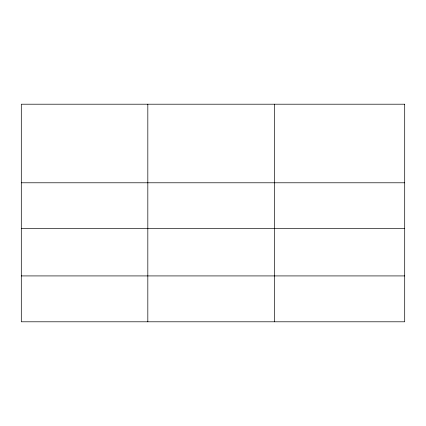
<?xml version="1.0" encoding="UTF-8"?>
<svg xmlns="http://www.w3.org/2000/svg" width="426" height="426" viewBox="0 0 426 426"><rect width="100%" height="100%" fill="white"/><g stroke="black" fill="none" stroke-linecap="round" stroke-linejoin="round"><path stroke-width="0.64" d="M21.3 182.786L404.7 182.786M21.3 228.655L404.7 228.655M21.3 275.92L404.7 275.92M274.344 104.205L274.344 321.795M147.822 104.205L147.822 321.795M404.7 104.205L21.3 104.205L21.3 321.795L404.7 321.795L404.7 104.205"/></g></svg>
